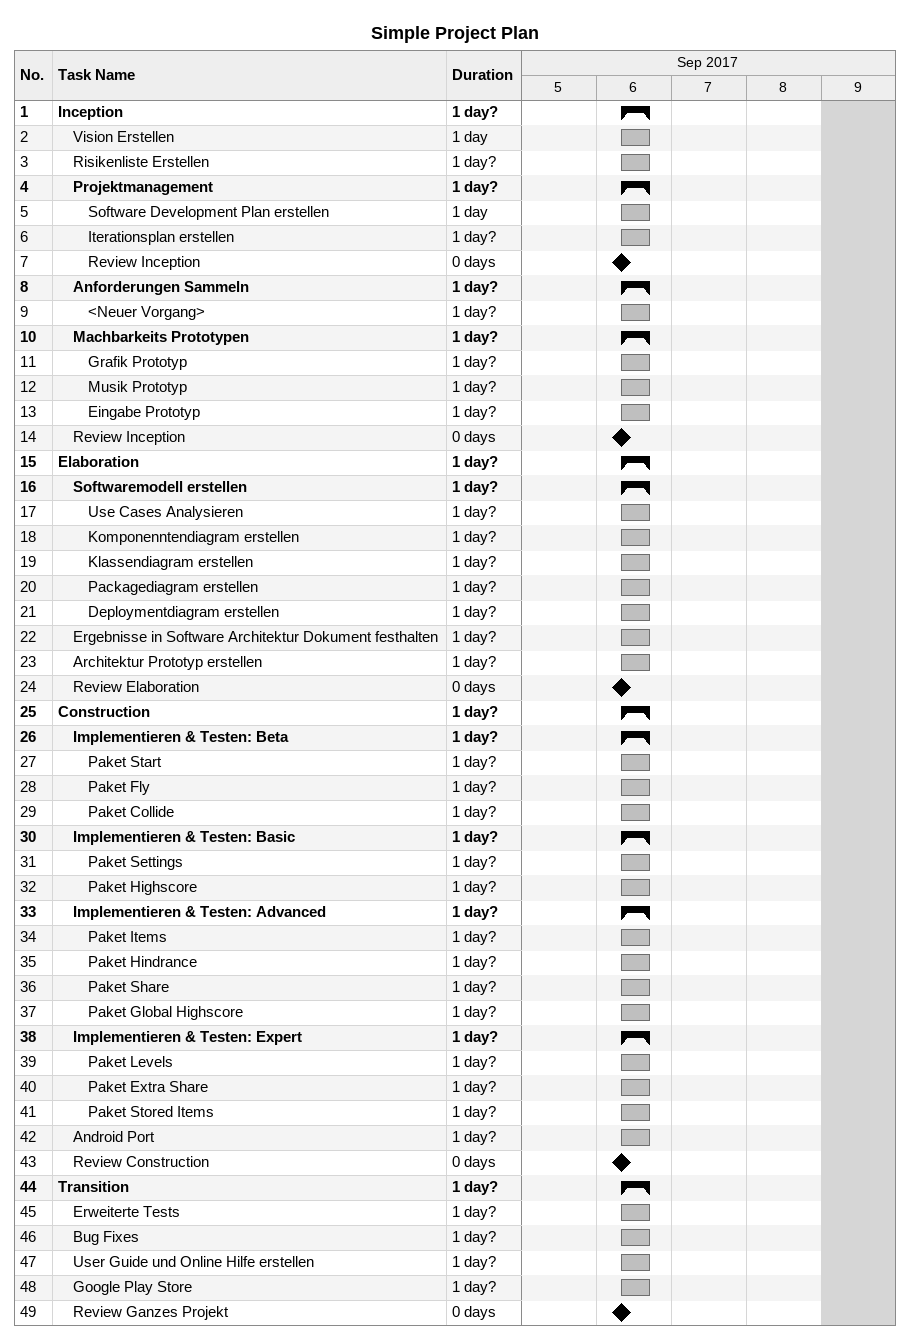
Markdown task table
Simple Project Plan

| ID | Level | Task | Duration | Start | Finish |
|---|---|---|---|---|---|
| 1 | 1 | **Inception** | 1d? | 2017-09-06 | 2017-09-06 |
| 2 | 2 | Vision Erstellen | 1d | 2017-09-06 | 2017-09-06 |
| 3 | 2 | Risikenliste Erstellen | 1d? | 2017-09-06 | 2017-09-06 |
| 4 | 2 | **Projektmanagement** | 1d? | 2017-09-06 | 2017-09-06 |
| 5 | 3 | Software Development Plan erstellen | 1d | 2017-09-06 | 2017-09-06 |
| 6 | 3 | Iterationsplan erstellen | 1d? | 2017-09-06 | 2017-09-06 |
| 7 | 3 | Review Inception | 0d | 2017-09-06 | 2017-09-06 |
| 8 | 2 | **Anforderungen Sammeln** | 1d? | 2017-09-06 | 2017-09-06 |
| 9 | 3 | <Neuer Vorgang> | 1d? | 2017-09-06 | 2017-09-06 |
| 10 | 2 | **Machbarkeits Prototypen** | 1d? | 2017-09-06 | 2017-09-06 |
| 11 | 3 | Grafik Prototyp | 1d? | 2017-09-06 | 2017-09-06 |
| 12 | 3 | Musik Prototyp | 1d? | 2017-09-06 | 2017-09-06 |
| 13 | 3 | Eingabe Prototyp | 1d? | 2017-09-06 | 2017-09-06 |
| 14 | 2 | Review Inception | 0d | 2017-09-06 | 2017-09-06 |
| 15 | 1 | **Elaboration** | 1d? | 2017-09-06 | 2017-09-06 |
| 16 | 2 | **Softwaremodell erstellen** | 1d? | 2017-09-06 | 2017-09-06 |
| 17 | 3 | Use Cases Analysieren | 1d? | 2017-09-06 | 2017-09-06 |
| 18 | 3 | Komponenntendiagram erstellen | 1d? | 2017-09-06 | 2017-09-06 |
| 19 | 3 | Klassendiagram erstellen | 1d? | 2017-09-06 | 2017-09-06 |
| 20 | 3 | Packagediagram erstellen | 1d? | 2017-09-06 | 2017-09-06 |
| 21 | 3 | Deploymentdiagram erstellen | 1d? | 2017-09-06 | 2017-09-06 |
| 22 | 2 | Ergebnisse in Software Architektur Dokument festhalten | 1d? | 2017-09-06 | 2017-09-06 |
| 23 | 2 | Architektur Prototyp erstellen | 1d? | 2017-09-06 | 2017-09-06 |
| 24 | 2 | Review Elaboration | 0d | 2017-09-06 | 2017-09-06 |
| 25 | 1 | **Construction** | 1d? | 2017-09-06 | 2017-09-06 |
| 26 | 2 | **Implementieren & Testen: Beta** | 1d? | 2017-09-06 | 2017-09-06 |
| 27 | 3 | Paket Start | 1d? | 2017-09-06 | 2017-09-06 |
| 28 | 3 | Paket Fly | 1d? | 2017-09-06 | 2017-09-06 |
| 29 | 3 | Paket Collide | 1d? | 2017-09-06 | 2017-09-06 |
| 30 | 2 | **Implementieren & Testen: Basic** | 1d? | 2017-09-06 | 2017-09-06 |
| 31 | 3 | Paket Settings | 1d? | 2017-09-06 | 2017-09-06 |
| 32 | 3 | Paket Highscore | 1d? | 2017-09-06 | 2017-09-06 |
| 33 | 2 | **Implementieren & Testen: Advanced** | 1d? | 2017-09-06 | 2017-09-06 |
| 34 | 3 | Paket Items | 1d? | 2017-09-06 | 2017-09-06 |
| 35 | 3 | Paket Hindrance | 1d? | 2017-09-06 | 2017-09-06 |
| 36 | 3 | Paket Share | 1d? | 2017-09-06 | 2017-09-06 |
| 37 | 3 | Paket Global Highscore | 1d? | 2017-09-06 | 2017-09-06 |
| 38 | 2 | **Implementieren & Testen: Expert** | 1d? | 2017-09-06 | 2017-09-06 |
| 39 | 3 | Paket Levels | 1d? | 2017-09-06 | 2017-09-06 |
| 40 | 3 | Paket Extra Share | 1d? | 2017-09-06 | 2017-09-06 |
| 41 | 3 | Paket Stored Items | 1d? | 2017-09-06 | 2017-09-06 |
| 42 | 2 | Android Port | 1d? | 2017-09-06 | 2017-09-06 |
| 43 | 2 | Review Construction | 0d | 2017-09-06 | 2017-09-06 |
| 44 | 1 | **Transition** | 1d? | 2017-09-06 | 2017-09-06 |
| 45 | 2 | Erweiterte Tests | 1d? | 2017-09-06 | 2017-09-06 |
| 46 | 2 | Bug Fixes | 1d? | 2017-09-06 | 2017-09-06 |
| 47 | 2 | User Guide und Online Hilfe erstellen | 1d? | 2017-09-06 | 2017-09-06 |
| 48 | 2 | Google Play Store | 1d? | 2017-09-06 | 2017-09-06 |
| 49 | 2 | Review Ganzes Projekt | 0d | 2017-09-06 | 2017-09-06 |
